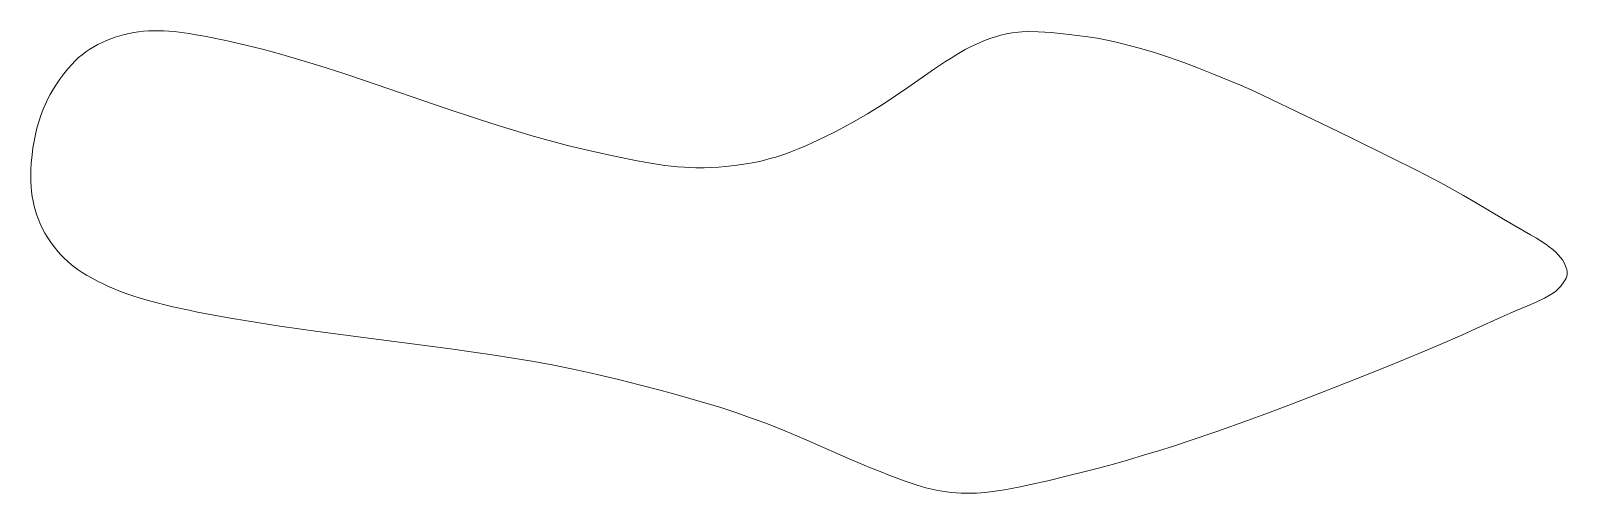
# Model space of a CAD drawing. Header units: inches. Extents: x 96 to 343, y 292 to 366.
import ezdxf

# ---------------------------------------------------------------- set-up
doc = ezdxf.new("R2010")
doc.units = ezdxf.units.IN
doc.header["$MEASUREMENT"] = 0
doc.layers.get('0').update_dxf_attribs({"lineweight": 18})

msp = doc.modelspace()

# ---------------------------------------------------------------- linework, layer by layer
msp.add_lwpolyline([(288.66, 358.52), (286.28, 359.49), (283.89, 360.43), (281.48, 361.34), (279.06, 362.2), (276.62, 363.01), (274.16, 363.74), (272.92, 364.07), (271.67, 364.39), (270.17, 364.74), (268.89, 365), (267.86, 365.2), (266.83, 365.37), (265.61, 365.56), (263.02, 365.89), (260.14, 366.18), (259.09, 366.26), (258.03, 366.32), (256.46, 366.33), (255.41, 366.29), (254.89, 366.24), (253.85, 366.12), (252.94, 365.96), (252.03, 365.75), (251.14, 365.5), (250.25, 365.2), (249.38, 364.88), (248.09, 364.33), (247.25, 363.92), (246.3, 363.43), (244.92, 362.64), (244.02, 362.08), (243.12, 361.51), (241.36, 360.32), (237.05, 357.33), (235.08, 355.99), (233.08, 354.67), (231.38, 353.61), (230.52, 353.08), (228.78, 352.07), (227.91, 351.58), (226.14, 350.62), (225.24, 350.16), (223.44, 349.26), (222.53, 348.83), (220.7, 348), (219.53, 347.5), (217.91, 346.86), (217.2, 346.6), (215.77, 346.14), (215.05, 345.93), (213.59, 345.55), (212.86, 345.39), (211.38, 345.09), (210.64, 344.97), (209.14, 344.75), (207.65, 344.59), (206.56, 344.5), (205.22, 344.43), (204.22, 344.4), (202.88, 344.4), (201.87, 344.43), (201.07, 344.48), (200, 344.56), (198.94, 344.67), (197.87, 344.8), (195.65, 345.14), (193.45, 345.54), (189.01, 346.45), (185.45, 347.24), (182.2, 348.02), (178.67, 348.96), (176.32, 349.63), (173.38, 350.5), (171.04, 351.22), (168.03, 352.18), (162.52, 354.02), (149.7, 358.4), (146.02, 359.62), (142.33, 360.8), (139.26, 361.75), (136.17, 362.65), (133.06, 363.49), (130.37, 364.17), (127.15, 364.89), (123.73, 365.6), (122.1, 365.89), (121.29, 366.03), (119.65, 366.25), (118.83, 366.34), (118.01, 366.41), (117.19, 366.45), (116.37, 366.47), (115.55, 366.47), (114.72, 366.44), (113.9, 366.38), (113.08, 366.29), (112.33, 366.17), (111.58, 366.03), (110.83, 365.86), (110.09, 365.67), (109.36, 365.44), (108.64, 365.19), (107.93, 364.9), (107.23, 364.59), (106.55, 364.25), (105.89, 363.89), (105.24, 363.49), (104.62, 363.07), (104.02, 362.62), (103.44, 362.14), (102.89, 361.63), (102.34, 361.06), (101.73, 360.36), (101.06, 359.54), (100.43, 358.68), (99.98, 358.03), (99.41, 357.13), (98.88, 356.21), (98.51, 355.51), (98.06, 354.55), (97.75, 353.82), (97.37, 352.83), (97.04, 351.82), (96.75, 350.8), (96.5, 349.77), (96.28, 348.69), (96.11, 347.6), (95.97, 346.49), (95.84, 345.17), (95.77, 344.09), (95.74, 343), (95.76, 342.13), (95.8, 341.35), (95.87, 340.56), (95.98, 339.79), (96.12, 339.01), (96.3, 338.25), (96.5, 337.49), (96.75, 336.75), (97.05, 335.95), (97.23, 335.53), (97.61, 334.7), (98.04, 333.89), (98.51, 333.1), (99.02, 332.34), (99.56, 331.6), (100.15, 330.89), (100.58, 330.41), (101.13, 329.84), (101.7, 329.31), (102.3, 328.8), (102.76, 328.43), (103.4, 327.98), (104.05, 327.54), (104.72, 327.13), (105.64, 326.62), (106.51, 326.16), (107.39, 325.72), (108.29, 325.31), (109.19, 324.92), (110.23, 324.5), (111.21, 324.13), (112.2, 323.77), (113.2, 323.45), (114.9, 322.96), (117.35, 322.34), (118.66, 322.03), (121.29, 321.45), (122.61, 321.18), (125.25, 320.66), (127.9, 320.18), (130.56, 319.74), (135.88, 318.91), (142, 318.04), (148.12, 317.22), (163.35, 315.23), (166.72, 314.77), (170.08, 314.29), (173.44, 313.77), (176.79, 313.21), (179.99, 312.62), (183.89, 311.82), (186.8, 311.17), (190.67, 310.26), (194, 309.42), (197.14, 308.59), (200.27, 307.73), (203.59, 306.78), (206.89, 305.78), (209.34, 304.98), (210.97, 304.42), (212.59, 303.84), (214.15, 303.26), (217.24, 302.02), (220.31, 300.73), (227.95, 297.4), (231.03, 296.1), (232.57, 295.47), (234.13, 294.86), (236.63, 293.94), (238.52, 293.3), (239.96, 292.88), (240.92, 292.64), (241.89, 292.43), (243.26, 292.21), (244.04, 292.11), (244.83, 292.05), (245.62, 292.01), (246.57, 291.99), (248.08, 292.03), (248.84, 292.08), (250.35, 292.23), (251.1, 292.32), (252.6, 292.55), (254.85, 292.97), (257.08, 293.44), (259.57, 294.01), (262.77, 294.78), (265.6, 295.49), (267.73, 296.04), (270.16, 296.7), (272.59, 297.39), (275, 298.1), (277.42, 298.84), (279.82, 299.6), (282.22, 300.39), (286.99, 302.01), (291.75, 303.7), (294.12, 304.57), (298.84, 306.35), (304.13, 308.39), (309.41, 310.47), (314.67, 312.57), (319.34, 314.48), (322.82, 315.95), (326.29, 317.46), (328.58, 318.5), (332.62, 320.37), (334.08, 321.02), (335.18, 321.49), (337.4, 322.4), (338.5, 322.88), (339.58, 323.4), (340.27, 323.78), (340.91, 324.17), (341.41, 324.54), (341.86, 324.95), (342.22, 325.36), (342.71, 326.02), (342.95, 326.37), (343.09, 326.61), (343.22, 326.93), (343.27, 327.24), (343.26, 327.62), (343.18, 328.04), (343, 328.57), (342.77, 329.09), (342.49, 329.58), (342.2, 329.97), (341.87, 330.35), (341.47, 330.75), (340.94, 331.22), (340.38, 331.67), (339.8, 332.09), (339.21, 332.49), (338.3, 333.06), (337.37, 333.61), (333.01, 336.14), (328.5, 338.81), (326.55, 339.94), (324.72, 340.96), (322.89, 341.96), (319.2, 343.89), (314.54, 346.24), (308.47, 349.24), (305.03, 350.91), (299.55, 353.54), (295.76, 355.37), (294.07, 356.17), (292.37, 356.95), (290.65, 357.69), (288.66, 358.52)])

doc.saveas('drawing.dxf')
